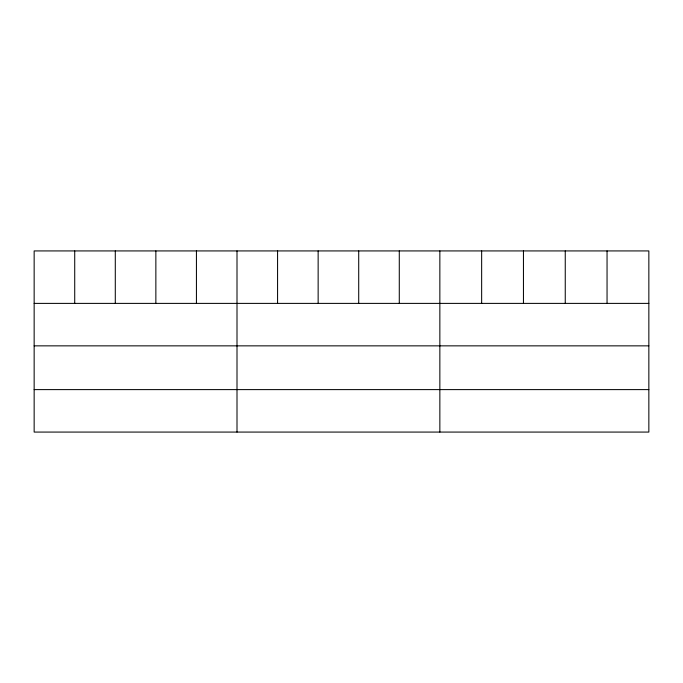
<?xml version="1.0" encoding="UTF-8"?>
<svg xmlns="http://www.w3.org/2000/svg" width="683" height="683" viewBox="0 0 683 683"><rect width="100%" height="100%" fill="white"/><g stroke="black" fill="none" stroke-linecap="round" stroke-linejoin="round"><path stroke-width="1.02" d="M648.85 345.854L648.85 250.926L34.15 250.926L34.15 432.074L648.85 432.074L648.85 345.854L34.15 345.854M34.15 303.389L648.85 303.389M34.15 389.609L648.85 389.609M607.05 250.926L607.05 303.389M565.251 250.926L565.251 303.389M523.451 250.926L523.451 303.389M481.652 250.926L481.652 303.389M439.852 250.926L439.852 432.074M399.282 250.926L399.282 303.389M358.712 250.926L358.712 303.389M318.141 250.926L318.141 303.389M277.571 250.926L277.571 303.389M237.001 250.926L237.001 432.074M196.431 250.926L196.431 303.389M155.861 250.926L155.861 303.389M115.29 250.926L115.29 303.389M74.72 250.926L74.72 303.389"/></g></svg>
